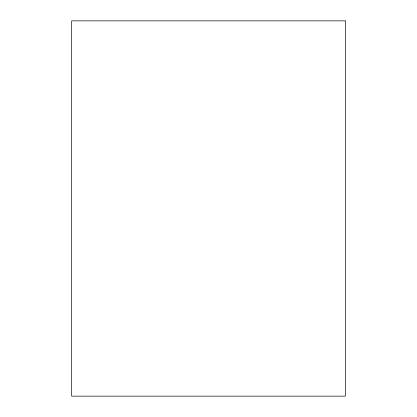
<?xml version="1.0" encoding="UTF-8"?>
<svg xmlns="http://www.w3.org/2000/svg" width="417" height="417" viewBox="0 0 417 417"><rect width="100%" height="100%" fill="white"/><g stroke="black" fill="none" stroke-linecap="round" stroke-linejoin="round"><path stroke-width="0.63" d="M345.328 20.855L71.672 20.855L71.672 396.15L345.328 396.15L345.328 20.855"/></g></svg>
